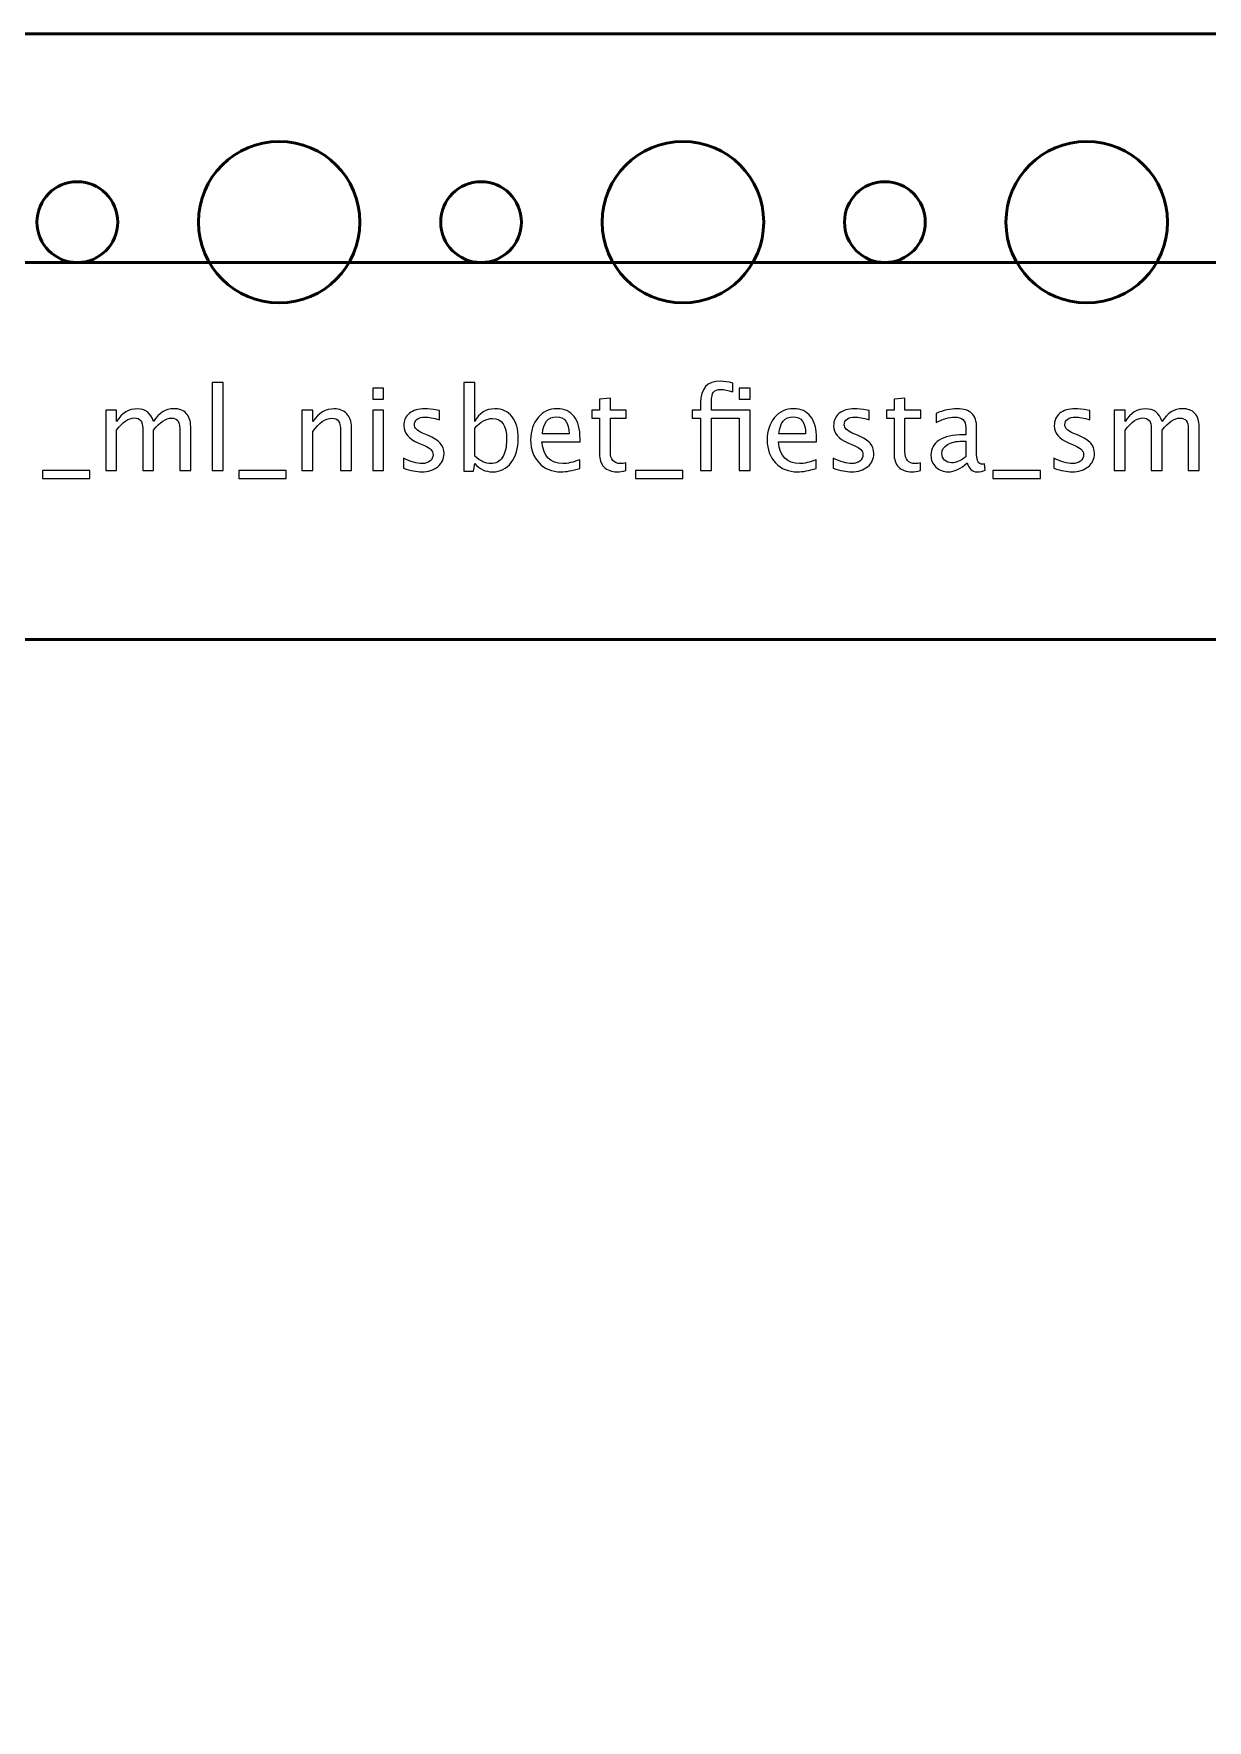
# Model space of a CAD drawing. Header units: centimetres. Extents: x -42 to 63, y -49 to 29.
# Drawn here: x 53.84 to 58.2, y -22.07 to -15.8 of the extents above; entities that cross this region are included whole.
import ezdxf

# ---------------------------------------------------------------- set-up
doc = ezdxf.new("R2010")
doc.units = ezdxf.units.CM
doc.header["$MEASUREMENT"] = 0
doc.layers.add('Layer 1', color=7, linetype='Continuous')

msp = doc.modelspace()

# ---------------------------------------------------------------- linework, layer by layer
at = {"layer": 'Layer 1', "lineweight": 53}
for centre, major_axis in [((54.75001, -16.50001), (0, 0.30001)), ((56.25001, -16.50001), (0, 0.30001)), ((57.75001, -16.50001), (0, 0.30001)), ((54, -16.5), (0, 0.15)), ((55.5, -16.5), (0, 0.15)), ((57, -16.5), (0, 0.15))]:
    msp.add_ellipse(centre, major_axis=major_axis, ratio=1, dxfattribs=at)
msp.add_open_spline([(45.05, -28.7), (45.05, -28.7), (45.05, -16.3), (45.05, -16.3), (45.05, -16.3), (45.05, -16.02386), (45.27386, -15.8), (45.55, -15.8), (45.55, -15.8), (45.55, -15.8), (62.45, -15.8), (62.45, -15.8), (62.45, -15.8), (62.72614, -15.8), (62.95, -16.02386), (62.95, -16.3), (62.95, -16.3), (62.95, -16.3), (62.95, -28.7), (62.95, -28.7), (62.95, -28.7), (62.95, -28.97614), (62.72614, -29.2), (62.45, -29.2), (62.45, -29.2), (62.45, -29.2), (45.55, -29.2), (45.55, -29.2), (45.55, -29.2), (45.27386, -29.2), (45.05, -28.97614), (45.05, -28.7)], degree=3, knots=[0, 0, 0, 0, 0.1111111, 0.1111111, 0.1111111, 0.1111111, 0.2222222, 0.2222222, 0.2222222, 0.2222222, 0.3333333, 0.3333333, 0.3333333, 0.3333333, 0.4444444, 0.4444444, 0.4444444, 0.4444444, 0.5555556, 0.5555556, 0.5555556, 0.5555556, 0.6666667, 0.6666667, 0.6666667, 0.6666667, 0.7777778, 0.7777778, 0.7777778, 0.7777778, 1, 1, 1, 1], dxfattribs=at)
at = {"layer": 'Layer 1', "color": 5, "lineweight": 53}
for points in [[(45.6, -26.35), (45.6, -26.35), (45.6, -18.65), (45.6, -18.65), (45.6, -18.65), (45.6, -17.54544), (46.49543, -16.65), (47.6, -16.65), (47.6, -16.65), (47.6, -16.65), (60.4, -16.65), (60.4, -16.65), (60.4, -16.65), (61.50457, -16.65), (62.4, -17.54544), (62.4, -18.65), (62.4, -18.65), (62.4, -18.65), (62.4, -26.35), (62.4, -26.35), (62.4, -26.35), (62.4, -27.45456), (61.50457, -28.35), (60.4, -28.35), (60.4, -28.35), (60.4, -28.35), (47.6, -28.35), (47.6, -28.35), (47.6, -28.35), (46.49543, -28.35), (45.6, -27.45456), (45.6, -26.35)], [(47, -25.35), (47, -25.35), (47, -19.65), (47, -19.65), (47, -19.65), (47, -18.76635), (47.71635, -18.05), (48.6, -18.05), (48.6, -18.05), (48.6, -18.05), (59.4, -18.05), (59.4, -18.05), (59.4, -18.05), (60.28365, -18.05), (61, -18.76635), (61, -19.65), (61, -19.65), (61, -19.65), (61, -25.35), (61, -25.35), (61, -25.35), (61, -26.23365), (60.28365, -26.95), (59.4, -26.95), (59.4, -26.95), (59.4, -26.95), (48.6, -26.95), (48.6, -26.95), (48.6, -26.95), (47.71635, -26.95), (47, -26.23365), (47, -25.35)]]:
    msp.add_open_spline(points, degree=3, knots=[0, 0, 0, 0, 0.1111111, 0.1111111, 0.1111111, 0.1111111, 0.2222222, 0.2222222, 0.2222222, 0.2222222, 0.3333333, 0.3333333, 0.3333333, 0.3333333, 0.4444444, 0.4444444, 0.4444444, 0.4444444, 0.5555556, 0.5555556, 0.5555556, 0.5555556, 0.6666667, 0.6666667, 0.6666667, 0.6666667, 0.7777778, 0.7777778, 0.7777778, 0.7777778, 1, 1, 1, 1], dxfattribs=at)
at = {"layer": 'Layer 1', "color": 5, "lineweight": 9}
for points, knots in [([(54.50063, -17.42256), (54.50063, -17.42256), (54.50063, -17.09617), (54.50063, -17.09617), (54.50063, -17.09617), (54.50063, -17.09617), (54.54127, -17.09617), (54.54127, -17.09617), (54.54127, -17.09617), (54.54127, -17.09617), (54.54127, -17.42256), (54.54127, -17.42256), (54.54127, -17.42256), (54.54127, -17.42256), (54.50063, -17.42256), (54.50063, -17.42256)], [0, 0, 0, 0, 0.2, 0.2, 0.2, 0.2, 0.4, 0.4, 0.4, 0.4, 0.6, 0.6, 0.6, 0.6, 1, 1, 1, 1]), ([(55.43556, -17.4251), (55.43556, -17.4251), (55.43556, -17.09617), (55.43556, -17.09617), (55.43556, -17.09617), (55.43556, -17.09617), (55.4762, -17.09617), (55.4762, -17.09617), (55.4762, -17.09617), (55.4762, -17.09617), (55.4762, -17.2406), (55.4762, -17.2406), (55.4762, -17.2406), (55.49285, -17.2092), (55.5179, -17.19354), (55.55127, -17.19354), (55.55127, -17.19354), (55.57829, -17.19354), (55.59953, -17.20335), (55.61505, -17.22303), (55.61505, -17.22303), (55.63057, -17.24272), (55.63833, -17.2696), (55.63833, -17.30367), (55.63833, -17.30367), (55.63833, -17.34079), (55.62952, -17.37077), (55.61195, -17.39349), (55.61195, -17.39349), (55.59438, -17.41628), (55.57124, -17.42764), (55.54259, -17.42764), (55.54259, -17.42764), (55.51599, -17.42764), (55.49384, -17.41748), (55.4762, -17.39709), (55.4762, -17.39709), (55.4762, -17.39709), (55.47126, -17.4251), (55.47126, -17.4251), (55.47126, -17.4251), (55.47126, -17.4251), (55.43556, -17.4251), (55.43556, -17.4251)], [0, 0, 0, 0, 0.0833333, 0.0833333, 0.0833333, 0.0833333, 0.1666667, 0.1666667, 0.1666667, 0.1666667, 0.25, 0.25, 0.25, 0.25, 0.3333333, 0.3333333, 0.3333333, 0.3333333, 0.4166667, 0.4166667, 0.4166667, 0.4166667, 0.5, 0.5, 0.5, 0.5, 0.5833333, 0.5833333, 0.5833333, 0.5833333, 0.6666667, 0.6666667, 0.6666667, 0.6666667, 0.75, 0.75, 0.75, 0.75, 0.8333333, 0.8333333, 0.8333333, 0.8333333, 1, 1, 1, 1]), ([(56.31547, -17.42256), (56.31547, -17.42256), (56.31547, -17.22867), (56.31547, -17.22867), (56.31547, -17.22867), (56.31547, -17.22867), (56.28365, -17.22867), (56.28365, -17.22867), (56.28365, -17.22867), (56.28365, -17.22867), (56.28365, -17.1982), (56.28365, -17.1982), (56.28365, -17.1982), (56.28365, -17.1982), (56.31547, -17.1982), (56.31547, -17.1982), (56.31547, -17.1982), (56.31547, -17.1982), (56.31547, -17.17131), (56.31547, -17.17131), (56.31547, -17.17131), (56.31547, -17.11783), (56.33988, -17.09109), (56.38871, -17.09109), (56.38871, -17.09109), (56.40239, -17.09109), (56.41792, -17.09335), (56.43527, -17.09787), (56.43527, -17.09787), (56.43527, -17.09787), (56.43527, -17.13046), (56.43527, -17.13046), (56.43527, -17.13046), (56.41686, -17.12454), (56.40211, -17.12157), (56.39103, -17.12157), (56.39103, -17.12157), (56.37756, -17.12157), (56.36839, -17.12475), (56.36352, -17.13117), (56.36352, -17.13117), (56.35858, -17.13759), (56.35611, -17.14951), (56.35611, -17.16694), (56.35611, -17.16694), (56.35611, -17.16694), (56.35611, -17.1982), (56.35611, -17.1982), (56.35611, -17.1982), (56.35611, -17.1982), (56.49919, -17.1982), (56.49919, -17.1982), (56.49919, -17.1982), (56.49919, -17.1982), (56.49919, -17.42256), (56.49919, -17.42256), (56.49919, -17.42256), (56.49919, -17.42256), (56.45856, -17.42256), (56.45856, -17.42256), (56.45856, -17.42256), (56.45856, -17.42256), (56.45856, -17.22867), (56.45856, -17.22867), (56.45856, -17.22867), (56.45856, -17.22867), (56.35611, -17.22867), (56.35611, -17.22867), (56.35611, -17.22867), (56.35611, -17.22867), (56.35611, -17.42256), (56.35611, -17.42256), (56.35611, -17.42256), (56.35611, -17.42256), (56.31547, -17.42256), (56.31547, -17.42256)], [0, 0, 0, 0, 0.05, 0.05, 0.05, 0.05, 0.1, 0.1, 0.1, 0.1, 0.15, 0.15, 0.15, 0.15, 0.2, 0.2, 0.2, 0.2, 0.25, 0.25, 0.25, 0.25, 0.3, 0.3, 0.3, 0.3, 0.35, 0.35, 0.35, 0.35, 0.4, 0.4, 0.4, 0.4, 0.45, 0.45, 0.45, 0.45, 0.5, 0.5, 0.5, 0.5, 0.55, 0.55, 0.55, 0.55, 0.6, 0.6, 0.6, 0.6, 0.65, 0.65, 0.65, 0.65, 0.7, 0.7, 0.7, 0.7, 0.75, 0.75, 0.75, 0.75, 0.8, 0.8, 0.8, 0.8, 0.85, 0.85, 0.85, 0.85, 0.9, 0.9, 0.9, 0.9, 1, 1, 1, 1]), ([(55.09739, -17.15713), (55.09739, -17.15713), (55.09739, -17.11649), (55.09739, -17.11649), (55.09739, -17.11649), (55.09739, -17.11649), (55.13803, -17.11649), (55.13803, -17.11649), (55.13803, -17.11649), (55.13803, -17.11649), (55.13803, -17.15713), (55.13803, -17.15713), (55.13803, -17.15713), (55.13803, -17.15713), (55.09739, -17.15713), (55.09739, -17.15713)], [0, 0, 0, 0, 0.2, 0.2, 0.2, 0.2, 0.4, 0.4, 0.4, 0.4, 0.6, 0.6, 0.6, 0.6, 1, 1, 1, 1]), ([(56.03818, -17.42249), (56.02562, -17.42595), (56.01468, -17.42764), (56.00544, -17.42764), (56.00544, -17.42764), (55.9847, -17.42764), (55.96854, -17.42171), (55.95697, -17.40986), (55.95697, -17.40986), (55.94533, -17.39801), (55.93954, -17.38157), (55.93954, -17.36047), (55.93954, -17.36047), (55.93954, -17.36047), (55.93954, -17.22867), (55.93954, -17.22867), (55.93954, -17.22867), (55.93954, -17.22867), (55.91146, -17.22867), (55.91146, -17.22867), (55.91146, -17.22867), (55.91146, -17.22867), (55.91146, -17.1982), (55.91146, -17.1982), (55.91146, -17.1982), (55.91146, -17.1982), (55.93954, -17.1982), (55.93954, -17.1982), (55.93954, -17.1982), (55.93954, -17.1982), (55.93954, -17.15763), (55.93954, -17.15763), (55.93954, -17.15763), (55.93954, -17.15763), (55.98018, -17.15375), (55.98018, -17.15375), (55.98018, -17.15375), (55.98018, -17.15375), (55.98018, -17.1982), (55.98018, -17.1982), (55.98018, -17.1982), (55.98018, -17.1982), (56.03903, -17.1982), (56.03903, -17.1982), (56.03903, -17.1982), (56.03903, -17.1982), (56.03903, -17.22867), (56.03903, -17.22867), (56.03903, -17.22867), (56.03903, -17.22867), (55.98018, -17.22867), (55.98018, -17.22867), (55.98018, -17.22867), (55.98018, -17.22867), (55.98018, -17.35313), (55.98018, -17.35313), (55.98018, -17.35313), (55.98018, -17.38248), (55.99295, -17.39716), (56.01842, -17.39716), (56.01842, -17.39716), (56.02386, -17.39716), (56.03042, -17.39624), (56.03818, -17.39448), (56.03818, -17.39448), (56.03818, -17.39448), (56.03818, -17.42249), (56.03818, -17.42249)], [0, 0, 0, 0, 0.0555556, 0.0555556, 0.0555556, 0.0555556, 0.1111111, 0.1111111, 0.1111111, 0.1111111, 0.1666667, 0.1666667, 0.1666667, 0.1666667, 0.2222222, 0.2222222, 0.2222222, 0.2222222, 0.2777778, 0.2777778, 0.2777778, 0.2777778, 0.3333333, 0.3333333, 0.3333333, 0.3333333, 0.3888889, 0.3888889, 0.3888889, 0.3888889, 0.4444444, 0.4444444, 0.4444444, 0.4444444, 0.5, 0.5, 0.5, 0.5, 0.5555556, 0.5555556, 0.5555556, 0.5555556, 0.6111111, 0.6111111, 0.6111111, 0.6111111, 0.6666667, 0.6666667, 0.6666667, 0.6666667, 0.7222222, 0.7222222, 0.7222222, 0.7222222, 0.7777778, 0.7777778, 0.7777778, 0.7777778, 0.8333333, 0.8333333, 0.8333333, 0.8333333, 0.8888889, 0.8888889, 0.8888889, 0.8888889, 1, 1, 1, 1]), ([(56.45856, -17.15713), (56.45856, -17.15713), (56.45856, -17.11649), (56.45856, -17.11649), (56.45856, -17.11649), (56.45856, -17.11649), (56.49919, -17.11649), (56.49919, -17.11649), (56.49919, -17.11649), (56.49919, -17.11649), (56.49919, -17.15713), (56.49919, -17.15713), (56.49919, -17.15713), (56.49919, -17.15713), (56.45856, -17.15713), (56.45856, -17.15713)], [0, 0, 0, 0, 0.2, 0.2, 0.2, 0.2, 0.4, 0.4, 0.4, 0.4, 0.6, 0.6, 0.6, 0.6, 1, 1, 1, 1]), ([(57.13272, -17.42249), (57.12016, -17.42595), (57.10922, -17.42764), (57.09998, -17.42764), (57.09998, -17.42764), (57.07924, -17.42764), (57.06308, -17.42171), (57.05151, -17.40986), (57.05151, -17.40986), (57.03987, -17.39801), (57.03408, -17.38157), (57.03408, -17.36047), (57.03408, -17.36047), (57.03408, -17.36047), (57.03408, -17.22867), (57.03408, -17.22867), (57.03408, -17.22867), (57.03408, -17.22867), (57.006, -17.22867), (57.006, -17.22867), (57.006, -17.22867), (57.006, -17.22867), (57.006, -17.1982), (57.006, -17.1982), (57.006, -17.1982), (57.006, -17.1982), (57.03408, -17.1982), (57.03408, -17.1982), (57.03408, -17.1982), (57.03408, -17.1982), (57.03408, -17.15763), (57.03408, -17.15763), (57.03408, -17.15763), (57.03408, -17.15763), (57.07472, -17.15375), (57.07472, -17.15375), (57.07472, -17.15375), (57.07472, -17.15375), (57.07472, -17.1982), (57.07472, -17.1982), (57.07472, -17.1982), (57.07472, -17.1982), (57.13357, -17.1982), (57.13357, -17.1982), (57.13357, -17.1982), (57.13357, -17.1982), (57.13357, -17.22867), (57.13357, -17.22867), (57.13357, -17.22867), (57.13357, -17.22867), (57.07472, -17.22867), (57.07472, -17.22867), (57.07472, -17.22867), (57.07472, -17.22867), (57.07472, -17.35313), (57.07472, -17.35313), (57.07472, -17.35313), (57.07472, -17.38248), (57.08749, -17.39716), (57.11296, -17.39716), (57.11296, -17.39716), (57.1184, -17.39716), (57.12496, -17.39624), (57.13272, -17.39448), (57.13272, -17.39448), (57.13272, -17.39448), (57.13272, -17.42249), (57.13272, -17.42249)], [0, 0, 0, 0, 0.0555556, 0.0555556, 0.0555556, 0.0555556, 0.1111111, 0.1111111, 0.1111111, 0.1111111, 0.1666667, 0.1666667, 0.1666667, 0.1666667, 0.2222222, 0.2222222, 0.2222222, 0.2222222, 0.2777778, 0.2777778, 0.2777778, 0.2777778, 0.3333333, 0.3333333, 0.3333333, 0.3333333, 0.3888889, 0.3888889, 0.3888889, 0.3888889, 0.4444444, 0.4444444, 0.4444444, 0.4444444, 0.5, 0.5, 0.5, 0.5, 0.5555556, 0.5555556, 0.5555556, 0.5555556, 0.6111111, 0.6111111, 0.6111111, 0.6111111, 0.6666667, 0.6666667, 0.6666667, 0.6666667, 0.7222222, 0.7222222, 0.7222222, 0.7222222, 0.7777778, 0.7777778, 0.7777778, 0.7777778, 0.8333333, 0.8333333, 0.8333333, 0.8333333, 0.8888889, 0.8888889, 0.8888889, 0.8888889, 1, 1, 1, 1]), ([(54.10538, -17.42256), (54.10538, -17.42256), (54.10538, -17.1982), (54.10538, -17.1982), (54.10538, -17.1982), (54.10538, -17.1982), (54.14602, -17.1982), (54.14602, -17.1982), (54.14602, -17.1982), (54.14602, -17.1982), (54.14602, -17.2406), (54.14602, -17.2406), (54.14602, -17.2406), (54.16585, -17.2092), (54.19125, -17.19354), (54.22236, -17.19354), (54.22236, -17.19354), (54.25235, -17.19354), (54.27274, -17.2092), (54.2836, -17.2406), (54.2836, -17.2406), (54.30286, -17.20892), (54.32798, -17.19312), (54.35881, -17.19312), (54.35881, -17.19312), (54.3785, -17.19312), (54.39381, -17.1989), (54.40474, -17.21054), (54.40474, -17.21054), (54.41568, -17.22218), (54.42118, -17.23848), (54.42118, -17.25944), (54.42118, -17.25944), (54.42118, -17.25944), (54.42118, -17.42256), (54.42118, -17.42256), (54.42118, -17.42256), (54.42118, -17.42256), (54.38054, -17.42256), (54.38054, -17.42256), (54.38054, -17.42256), (54.38054, -17.42256), (54.38054, -17.26614), (54.38054, -17.26614), (54.38054, -17.26614), (54.38054, -17.2406), (54.37038, -17.22783), (54.35006, -17.22783), (54.35006, -17.22783), (54.32897, -17.22783), (54.30681, -17.24272), (54.2836, -17.27256), (54.2836, -17.27256), (54.2836, -17.27256), (54.2836, -17.42256), (54.2836, -17.42256), (54.2836, -17.42256), (54.2836, -17.42256), (54.24296, -17.42256), (54.24296, -17.42256), (54.24296, -17.42256), (54.24296, -17.42256), (54.24296, -17.266), (54.24296, -17.266), (54.24296, -17.266), (54.24296, -17.24025), (54.23266, -17.2274), (54.21199, -17.2274), (54.21199, -17.2274), (54.19146, -17.2274), (54.16944, -17.24236), (54.14602, -17.27235), (54.14602, -17.27235), (54.14602, -17.27235), (54.14602, -17.42256), (54.14602, -17.42256), (54.14602, -17.42256), (54.14602, -17.42256), (54.10538, -17.42256), (54.10538, -17.42256)], [0, 0, 0, 0, 0.047619, 0.047619, 0.047619, 0.047619, 0.0952381, 0.0952381, 0.0952381, 0.0952381, 0.1428571, 0.1428571, 0.1428571, 0.1428571, 0.1904762, 0.1904762, 0.1904762, 0.1904762, 0.2380952, 0.2380952, 0.2380952, 0.2380952, 0.2857143, 0.2857143, 0.2857143, 0.2857143, 0.3333333, 0.3333333, 0.3333333, 0.3333333, 0.3809524, 0.3809524, 0.3809524, 0.3809524, 0.4285714, 0.4285714, 0.4285714, 0.4285714, 0.4761905, 0.4761905, 0.4761905, 0.4761905, 0.5238095, 0.5238095, 0.5238095, 0.5238095, 0.5714286, 0.5714286, 0.5714286, 0.5714286, 0.6190476, 0.6190476, 0.6190476, 0.6190476, 0.6666667, 0.6666667, 0.6666667, 0.6666667, 0.7142857, 0.7142857, 0.7142857, 0.7142857, 0.7619048, 0.7619048, 0.7619048, 0.7619048, 0.8095238, 0.8095238, 0.8095238, 0.8095238, 0.8571429, 0.8571429, 0.8571429, 0.8571429, 0.9047619, 0.9047619, 0.9047619, 0.9047619, 1, 1, 1, 1]), ([(54.83464, -17.42256), (54.83464, -17.42256), (54.83464, -17.1982), (54.83464, -17.1982), (54.83464, -17.1982), (54.83464, -17.1982), (54.87528, -17.1982), (54.87528, -17.1982), (54.87528, -17.1982), (54.87528, -17.1982), (54.87528, -17.2406), (54.87528, -17.2406), (54.87528, -17.2406), (54.8968, -17.2092), (54.92319, -17.19354), (54.95437, -17.19354), (54.95437, -17.19354), (54.97399, -17.19354), (54.98958, -17.19968), (55.00108, -17.21202), (55.00108, -17.21202), (55.01258, -17.2243), (55.01836, -17.24088), (55.01836, -17.26162), (55.01836, -17.26162), (55.01836, -17.26162), (55.01836, -17.42256), (55.01836, -17.42256), (55.01836, -17.42256), (55.01836, -17.42256), (54.97773, -17.42256), (54.97773, -17.42256), (54.97773, -17.42256), (54.97773, -17.42256), (54.97773, -17.27489), (54.97773, -17.27489), (54.97773, -17.27489), (54.97773, -17.25824), (54.97526, -17.24638), (54.97039, -17.23933), (54.97039, -17.23933), (54.96545, -17.2322), (54.95733, -17.22867), (54.94598, -17.22867), (54.94598, -17.22867), (54.921, -17.22867), (54.89743, -17.24497), (54.87528, -17.27757), (54.87528, -17.27757), (54.87528, -17.27757), (54.87528, -17.42256), (54.87528, -17.42256), (54.87528, -17.42256), (54.87528, -17.42256), (54.83464, -17.42256), (54.83464, -17.42256)], [0, 0, 0, 0, 0.0666667, 0.0666667, 0.0666667, 0.0666667, 0.1333333, 0.1333333, 0.1333333, 0.1333333, 0.2, 0.2, 0.2, 0.2, 0.2666667, 0.2666667, 0.2666667, 0.2666667, 0.3333333, 0.3333333, 0.3333333, 0.3333333, 0.4, 0.4, 0.4, 0.4, 0.4666667, 0.4666667, 0.4666667, 0.4666667, 0.5333333, 0.5333333, 0.5333333, 0.5333333, 0.6, 0.6, 0.6, 0.6, 0.6666667, 0.6666667, 0.6666667, 0.6666667, 0.7333333, 0.7333333, 0.7333333, 0.7333333, 0.8, 0.8, 0.8, 0.8, 0.8666667, 0.8666667, 0.8666667, 0.8666667, 1, 1, 1, 1]), ([(55.09739, -17.42256), (55.09739, -17.42256), (55.09739, -17.1982), (55.09739, -17.1982), (55.09739, -17.1982), (55.09739, -17.1982), (55.13803, -17.1982), (55.13803, -17.1982), (55.13803, -17.1982), (55.13803, -17.1982), (55.13803, -17.42256), (55.13803, -17.42256), (55.13803, -17.42256), (55.13803, -17.42256), (55.09739, -17.42256), (55.09739, -17.42256)], [0, 0, 0, 0, 0.2, 0.2, 0.2, 0.2, 0.4, 0.4, 0.4, 0.4, 0.6, 0.6, 0.6, 0.6, 1, 1, 1, 1]), ([(55.21169, -17.41452), (55.21169, -17.41452), (55.21169, -17.37726), (55.21169, -17.37726), (55.21169, -17.37726), (55.23829, -17.39053), (55.26136, -17.39716), (55.28104, -17.39716), (55.28104, -17.39716), (55.29275, -17.39716), (55.30249, -17.39399), (55.31018, -17.38764), (55.31018, -17.38764), (55.31787, -17.38136), (55.32175, -17.37345), (55.32175, -17.36393), (55.32175, -17.36393), (55.32175, -17.35003), (55.31096, -17.33853), (55.28937, -17.32943), (55.28937, -17.32943), (55.28937, -17.32943), (55.26559, -17.31934), (55.26559, -17.31934), (55.26559, -17.31934), (55.23052, -17.3048), (55.21296, -17.28378), (55.21296, -17.25647), (55.21296, -17.25647), (55.21296, -17.23693), (55.21987, -17.22155), (55.2337, -17.21033), (55.2337, -17.21033), (55.24753, -17.19911), (55.26651, -17.19354), (55.29057, -17.19354), (55.29057, -17.19354), (55.30306, -17.19354), (55.31858, -17.19523), (55.33699, -17.19869), (55.33699, -17.19869), (55.33699, -17.19869), (55.34546, -17.20031), (55.34546, -17.20031), (55.34546, -17.20031), (55.34546, -17.20031), (55.34546, -17.23418), (55.34546, -17.23418), (55.34546, -17.23418), (55.32281, -17.2274), (55.30475, -17.22402), (55.29127, -17.22402), (55.29127, -17.22402), (55.27942, -17.22402), (55.27004, -17.22663), (55.26291, -17.23178), (55.26291, -17.23178), (55.25585, -17.23693), (55.25233, -17.24384), (55.25233, -17.25252), (55.25233, -17.25252), (55.25233, -17.26473), (55.2622, -17.2751), (55.28203, -17.2835), (55.28203, -17.2835), (55.28203, -17.2835), (55.30157, -17.29175), (55.30157, -17.29175), (55.30157, -17.29175), (55.32373, -17.30106), (55.33939, -17.31094), (55.34856, -17.32131), (55.34856, -17.32131), (55.35781, -17.33169), (55.36239, -17.34467), (55.36239, -17.36019), (55.36239, -17.36019), (55.36239, -17.37987), (55.35463, -17.39603), (55.33904, -17.40866), (55.33904, -17.40866), (55.32352, -17.42129), (55.30362, -17.42764), (55.27942, -17.42764), (55.27942, -17.42764), (55.26079, -17.42764), (55.23829, -17.42327), (55.21169, -17.41452)], [0, 0, 0, 0, 0.0434783, 0.0434783, 0.0434783, 0.0434783, 0.0869565, 0.0869565, 0.0869565, 0.0869565, 0.1304348, 0.1304348, 0.1304348, 0.1304348, 0.173913, 0.173913, 0.173913, 0.173913, 0.2173913, 0.2173913, 0.2173913, 0.2173913, 0.2608696, 0.2608696, 0.2608696, 0.2608696, 0.3043478, 0.3043478, 0.3043478, 0.3043478, 0.3478261, 0.3478261, 0.3478261, 0.3478261, 0.3913043, 0.3913043, 0.3913043, 0.3913043, 0.4347826, 0.4347826, 0.4347826, 0.4347826, 0.4782609, 0.4782609, 0.4782609, 0.4782609, 0.5217391, 0.5217391, 0.5217391, 0.5217391, 0.5652174, 0.5652174, 0.5652174, 0.5652174, 0.6086957, 0.6086957, 0.6086957, 0.6086957, 0.6521739, 0.6521739, 0.6521739, 0.6521739, 0.6956522, 0.6956522, 0.6956522, 0.6956522, 0.7391304, 0.7391304, 0.7391304, 0.7391304, 0.7826087, 0.7826087, 0.7826087, 0.7826087, 0.826087, 0.826087, 0.826087, 0.826087, 0.8695652, 0.8695652, 0.8695652, 0.8695652, 0.9130435, 0.9130435, 0.9130435, 0.9130435, 1, 1, 1, 1]), ([(55.4762, -17.36908), (55.49715, -17.38778), (55.51712, -17.39716), (55.5361, -17.39716), (55.5361, -17.39716), (55.5548, -17.39716), (55.56926, -17.38933), (55.57942, -17.37374), (55.57942, -17.37374), (55.58965, -17.35814), (55.59473, -17.3362), (55.59473, -17.30784), (55.59473, -17.30784), (55.59473, -17.25534), (55.57738, -17.2291), (55.54266, -17.2291), (55.54266, -17.2291), (55.51994, -17.2291), (55.49779, -17.24137), (55.4762, -17.266), (55.4762, -17.266), (55.4762, -17.266), (55.4762, -17.36908), (55.4762, -17.36908)], [0, 0, 0, 0, 0.1428571, 0.1428571, 0.1428571, 0.1428571, 0.2857143, 0.2857143, 0.2857143, 0.2857143, 0.4285714, 0.4285714, 0.4285714, 0.4285714, 0.5714286, 0.5714286, 0.5714286, 0.5714286, 0.7142857, 0.7142857, 0.7142857, 0.7142857, 1, 1, 1, 1]), ([(55.86666, -17.41536), (55.83935, -17.42355), (55.816, -17.42764), (55.79652, -17.42764), (55.79652, -17.42764), (55.76329, -17.42764), (55.73627, -17.41663), (55.71546, -17.39469), (55.71546, -17.39469), (55.69464, -17.37275), (55.6842, -17.34431), (55.6842, -17.30932), (55.6842, -17.30932), (55.6842, -17.27538), (55.69337, -17.24751), (55.71179, -17.22571), (55.71179, -17.22571), (55.7302, -17.20398), (55.75377, -17.19312), (55.78248, -17.19312), (55.78248, -17.19312), (55.80965, -17.19312), (55.83067, -17.20278), (55.84549, -17.22211), (55.84549, -17.22211), (55.86031, -17.24145), (55.86771, -17.26882), (55.86771, -17.30431), (55.86771, -17.30431), (55.86771, -17.30431), (55.8675, -17.31673), (55.8675, -17.31673), (55.8675, -17.31673), (55.8675, -17.31673), (55.72569, -17.31673), (55.72569, -17.31673), (55.72569, -17.31673), (55.73161, -17.37035), (55.75779, -17.39716), (55.80414, -17.39716), (55.80414, -17.39716), (55.82115, -17.39716), (55.84196, -17.39236), (55.86666, -17.38277), (55.86666, -17.38277), (55.86666, -17.38277), (55.86666, -17.41536), (55.86666, -17.41536)], [0, 0, 0, 0, 0.0769231, 0.0769231, 0.0769231, 0.0769231, 0.1538462, 0.1538462, 0.1538462, 0.1538462, 0.2307692, 0.2307692, 0.2307692, 0.2307692, 0.3076923, 0.3076923, 0.3076923, 0.3076923, 0.3846154, 0.3846154, 0.3846154, 0.3846154, 0.4615385, 0.4615385, 0.4615385, 0.4615385, 0.5384615, 0.5384615, 0.5384615, 0.5384615, 0.6153846, 0.6153846, 0.6153846, 0.6153846, 0.6923077, 0.6923077, 0.6923077, 0.6923077, 0.7692308, 0.7692308, 0.7692308, 0.7692308, 0.8461538, 0.8461538, 0.8461538, 0.8461538, 1, 1, 1, 1]), ([(55.7278, -17.28625), (55.7278, -17.28625), (55.82686, -17.28625), (55.82686, -17.28625), (55.82686, -17.28625), (55.82686, -17.24448), (55.81127, -17.22359), (55.78015, -17.22359), (55.78015, -17.22359), (55.74883, -17.22359), (55.7314, -17.24448), (55.7278, -17.28625)], [0, 0, 0, 0, 0.25, 0.25, 0.25, 0.25, 0.5, 0.5, 0.5, 0.5, 1, 1, 1, 1]), ([(56.74537, -17.41536), (56.71806, -17.42355), (56.69471, -17.42764), (56.67523, -17.42764), (56.67523, -17.42764), (56.642, -17.42764), (56.61498, -17.41663), (56.59417, -17.39469), (56.59417, -17.39469), (56.57335, -17.37275), (56.56291, -17.34431), (56.56291, -17.30932), (56.56291, -17.30932), (56.56291, -17.27538), (56.57208, -17.24751), (56.5905, -17.22571), (56.5905, -17.22571), (56.60891, -17.20398), (56.63248, -17.19312), (56.66119, -17.19312), (56.66119, -17.19312), (56.68836, -17.19312), (56.70938, -17.20278), (56.7242, -17.22211), (56.7242, -17.22211), (56.73902, -17.24145), (56.74642, -17.26882), (56.74642, -17.30431), (56.74642, -17.30431), (56.74642, -17.30431), (56.74621, -17.31673), (56.74621, -17.31673), (56.74621, -17.31673), (56.74621, -17.31673), (56.6044, -17.31673), (56.6044, -17.31673), (56.6044, -17.31673), (56.61032, -17.37035), (56.6365, -17.39716), (56.68285, -17.39716), (56.68285, -17.39716), (56.69986, -17.39716), (56.72067, -17.39236), (56.74537, -17.38277), (56.74537, -17.38277), (56.74537, -17.38277), (56.74537, -17.41536), (56.74537, -17.41536)], [0, 0, 0, 0, 0.0769231, 0.0769231, 0.0769231, 0.0769231, 0.1538462, 0.1538462, 0.1538462, 0.1538462, 0.2307692, 0.2307692, 0.2307692, 0.2307692, 0.3076923, 0.3076923, 0.3076923, 0.3076923, 0.3846154, 0.3846154, 0.3846154, 0.3846154, 0.4615385, 0.4615385, 0.4615385, 0.4615385, 0.5384615, 0.5384615, 0.5384615, 0.5384615, 0.6153846, 0.6153846, 0.6153846, 0.6153846, 0.6923077, 0.6923077, 0.6923077, 0.6923077, 0.7692308, 0.7692308, 0.7692308, 0.7692308, 0.8461538, 0.8461538, 0.8461538, 0.8461538, 1, 1, 1, 1]), ([(56.60651, -17.28625), (56.60651, -17.28625), (56.70557, -17.28625), (56.70557, -17.28625), (56.70557, -17.28625), (56.70557, -17.24448), (56.68998, -17.22359), (56.65886, -17.22359), (56.65886, -17.22359), (56.62754, -17.22359), (56.61011, -17.24448), (56.60651, -17.28625)], [0, 0, 0, 0, 0.25, 0.25, 0.25, 0.25, 0.5, 0.5, 0.5, 0.5, 1, 1, 1, 1]), ([(56.80852, -17.41452), (56.80852, -17.41452), (56.80852, -17.37726), (56.80852, -17.37726), (56.80852, -17.37726), (56.83512, -17.39053), (56.85819, -17.39716), (56.87787, -17.39716), (56.87787, -17.39716), (56.88958, -17.39716), (56.89932, -17.39399), (56.90701, -17.38764), (56.90701, -17.38764), (56.9147, -17.38136), (56.91858, -17.37345), (56.91858, -17.36393), (56.91858, -17.36393), (56.91858, -17.35003), (56.90779, -17.33853), (56.8862, -17.32943), (56.8862, -17.32943), (56.8862, -17.32943), (56.86242, -17.31934), (56.86242, -17.31934), (56.86242, -17.31934), (56.82735, -17.3048), (56.80979, -17.28378), (56.80979, -17.25647), (56.80979, -17.25647), (56.80979, -17.23693), (56.8167, -17.22155), (56.83053, -17.21033), (56.83053, -17.21033), (56.84436, -17.19911), (56.86334, -17.19354), (56.8874, -17.19354), (56.8874, -17.19354), (56.89989, -17.19354), (56.91541, -17.19523), (56.93382, -17.19869), (56.93382, -17.19869), (56.93382, -17.19869), (56.94229, -17.20031), (56.94229, -17.20031), (56.94229, -17.20031), (56.94229, -17.20031), (56.94229, -17.23418), (56.94229, -17.23418), (56.94229, -17.23418), (56.91964, -17.2274), (56.90158, -17.22402), (56.8881, -17.22402), (56.8881, -17.22402), (56.87625, -17.22402), (56.86687, -17.22663), (56.85974, -17.23178), (56.85974, -17.23178), (56.85268, -17.23693), (56.84916, -17.24384), (56.84916, -17.25252), (56.84916, -17.25252), (56.84916, -17.26473), (56.85903, -17.2751), (56.87886, -17.2835), (56.87886, -17.2835), (56.87886, -17.2835), (56.8984, -17.29175), (56.8984, -17.29175), (56.8984, -17.29175), (56.92056, -17.30106), (56.93622, -17.31094), (56.94539, -17.32131), (56.94539, -17.32131), (56.95464, -17.33169), (56.95922, -17.34467), (56.95922, -17.36019), (56.95922, -17.36019), (56.95922, -17.37987), (56.95146, -17.39603), (56.93587, -17.40866), (56.93587, -17.40866), (56.92035, -17.42129), (56.90045, -17.42764), (56.87625, -17.42764), (56.87625, -17.42764), (56.85762, -17.42764), (56.83512, -17.42327), (56.80852, -17.41452)], [0, 0, 0, 0, 0.0434783, 0.0434783, 0.0434783, 0.0434783, 0.0869565, 0.0869565, 0.0869565, 0.0869565, 0.1304348, 0.1304348, 0.1304348, 0.1304348, 0.173913, 0.173913, 0.173913, 0.173913, 0.2173913, 0.2173913, 0.2173913, 0.2173913, 0.2608696, 0.2608696, 0.2608696, 0.2608696, 0.3043478, 0.3043478, 0.3043478, 0.3043478, 0.3478261, 0.3478261, 0.3478261, 0.3478261, 0.3913043, 0.3913043, 0.3913043, 0.3913043, 0.4347826, 0.4347826, 0.4347826, 0.4347826, 0.4782609, 0.4782609, 0.4782609, 0.4782609, 0.5217391, 0.5217391, 0.5217391, 0.5217391, 0.5652174, 0.5652174, 0.5652174, 0.5652174, 0.6086957, 0.6086957, 0.6086957, 0.6086957, 0.6521739, 0.6521739, 0.6521739, 0.6521739, 0.6956522, 0.6956522, 0.6956522, 0.6956522, 0.7391304, 0.7391304, 0.7391304, 0.7391304, 0.7826087, 0.7826087, 0.7826087, 0.7826087, 0.826087, 0.826087, 0.826087, 0.826087, 0.8695652, 0.8695652, 0.8695652, 0.8695652, 0.9130435, 0.9130435, 0.9130435, 0.9130435, 1, 1, 1, 1]), ([(57.30636, -17.39399), (57.28195, -17.41642), (57.25845, -17.42764), (57.23587, -17.42764), (57.23587, -17.42764), (57.21732, -17.42764), (57.20187, -17.42185), (57.18966, -17.41021), (57.18966, -17.41021), (57.17738, -17.39857), (57.17125, -17.3839), (57.17125, -17.36619), (57.17125, -17.36619), (57.17125, -17.3417), (57.18155, -17.32287), (57.20215, -17.30974), (57.20215, -17.30974), (57.22275, -17.29662), (57.25231, -17.29006), (57.29084, -17.29006), (57.29084, -17.29006), (57.29084, -17.29006), (57.30036, -17.29006), (57.30036, -17.29006), (57.30036, -17.29006), (57.30036, -17.29006), (57.30036, -17.26304), (57.30036, -17.26304), (57.30036, -17.26304), (57.30036, -17.237), (57.28682, -17.22402), (57.25965, -17.22402), (57.25965, -17.22402), (57.23863, -17.22402), (57.21563, -17.23065), (57.19072, -17.24391), (57.19072, -17.24391), (57.19072, -17.24391), (57.19072, -17.21047), (57.19072, -17.21047), (57.19072, -17.21047), (57.2181, -17.19918), (57.24392, -17.19354), (57.26812, -17.19354), (57.26812, -17.19354), (57.29302, -17.19354), (57.31144, -17.19918), (57.32322, -17.21054), (57.32322, -17.21054), (57.33508, -17.2219), (57.341, -17.2394), (57.341, -17.26304), (57.341, -17.26304), (57.341, -17.26304), (57.341, -17.36442), (57.341, -17.36442), (57.341, -17.36442), (57.341, -17.38764), (57.34813, -17.39928), (57.36245, -17.39928), (57.36245, -17.39928), (57.36421, -17.39928), (57.36682, -17.39899), (57.37028, -17.39843), (57.37028, -17.39843), (57.37028, -17.39843), (57.37317, -17.42101), (57.37317, -17.42101), (57.37317, -17.42101), (57.36393, -17.42545), (57.35377, -17.42764), (57.34262, -17.42764), (57.34262, -17.42764), (57.32365, -17.42764), (57.31158, -17.41642), (57.30636, -17.39399)], [0, 0, 0, 0, 0.05, 0.05, 0.05, 0.05, 0.1, 0.1, 0.1, 0.1, 0.15, 0.15, 0.15, 0.15, 0.2, 0.2, 0.2, 0.2, 0.25, 0.25, 0.25, 0.25, 0.3, 0.3, 0.3, 0.3, 0.35, 0.35, 0.35, 0.35, 0.4, 0.4, 0.4, 0.4, 0.45, 0.45, 0.45, 0.45, 0.5, 0.5, 0.5, 0.5, 0.55, 0.55, 0.55, 0.55, 0.6, 0.6, 0.6, 0.6, 0.65, 0.65, 0.65, 0.65, 0.7, 0.7, 0.7, 0.7, 0.75, 0.75, 0.75, 0.75, 0.8, 0.8, 0.8, 0.8, 0.85, 0.85, 0.85, 0.85, 0.9, 0.9, 0.9, 0.9, 1, 1, 1, 1]), ([(57.6281, -17.41452), (57.6281, -17.41452), (57.6281, -17.37726), (57.6281, -17.37726), (57.6281, -17.37726), (57.6547, -17.39053), (57.67777, -17.39716), (57.69745, -17.39716), (57.69745, -17.39716), (57.70916, -17.39716), (57.7189, -17.39399), (57.72659, -17.38764), (57.72659, -17.38764), (57.73428, -17.38136), (57.73816, -17.37345), (57.73816, -17.36393), (57.73816, -17.36393), (57.73816, -17.35003), (57.72737, -17.33853), (57.70578, -17.32943), (57.70578, -17.32943), (57.70578, -17.32943), (57.682, -17.31934), (57.682, -17.31934), (57.682, -17.31934), (57.64693, -17.3048), (57.62937, -17.28378), (57.62937, -17.25647), (57.62937, -17.25647), (57.62937, -17.23693), (57.63628, -17.22155), (57.65011, -17.21033), (57.65011, -17.21033), (57.66394, -17.19911), (57.68292, -17.19354), (57.70698, -17.19354), (57.70698, -17.19354), (57.71947, -17.19354), (57.73499, -17.19523), (57.7534, -17.19869), (57.7534, -17.19869), (57.7534, -17.19869), (57.76187, -17.20031), (57.76187, -17.20031), (57.76187, -17.20031), (57.76187, -17.20031), (57.76187, -17.23418), (57.76187, -17.23418), (57.76187, -17.23418), (57.73922, -17.2274), (57.72116, -17.22402), (57.70768, -17.22402), (57.70768, -17.22402), (57.69583, -17.22402), (57.68645, -17.22663), (57.67932, -17.23178), (57.67932, -17.23178), (57.67226, -17.23693), (57.66874, -17.24384), (57.66874, -17.25252), (57.66874, -17.25252), (57.66874, -17.26473), (57.67861, -17.2751), (57.69844, -17.2835), (57.69844, -17.2835), (57.69844, -17.2835), (57.71798, -17.29175), (57.71798, -17.29175), (57.71798, -17.29175), (57.74014, -17.30106), (57.7558, -17.31094), (57.76497, -17.32131), (57.76497, -17.32131), (57.77422, -17.33169), (57.7788, -17.34467), (57.7788, -17.36019), (57.7788, -17.36019), (57.7788, -17.37987), (57.77104, -17.39603), (57.75545, -17.40866), (57.75545, -17.40866), (57.73993, -17.42129), (57.72003, -17.42764), (57.69583, -17.42764), (57.69583, -17.42764), (57.6772, -17.42764), (57.6547, -17.42327), (57.6281, -17.41452)], [0, 0, 0, 0, 0.0434783, 0.0434783, 0.0434783, 0.0434783, 0.0869565, 0.0869565, 0.0869565, 0.0869565, 0.1304348, 0.1304348, 0.1304348, 0.1304348, 0.173913, 0.173913, 0.173913, 0.173913, 0.2173913, 0.2173913, 0.2173913, 0.2173913, 0.2608696, 0.2608696, 0.2608696, 0.2608696, 0.3043478, 0.3043478, 0.3043478, 0.3043478, 0.3478261, 0.3478261, 0.3478261, 0.3478261, 0.3913043, 0.3913043, 0.3913043, 0.3913043, 0.4347826, 0.4347826, 0.4347826, 0.4347826, 0.4782609, 0.4782609, 0.4782609, 0.4782609, 0.5217391, 0.5217391, 0.5217391, 0.5217391, 0.5652174, 0.5652174, 0.5652174, 0.5652174, 0.6086957, 0.6086957, 0.6086957, 0.6086957, 0.6521739, 0.6521739, 0.6521739, 0.6521739, 0.6956522, 0.6956522, 0.6956522, 0.6956522, 0.7391304, 0.7391304, 0.7391304, 0.7391304, 0.7826087, 0.7826087, 0.7826087, 0.7826087, 0.826087, 0.826087, 0.826087, 0.826087, 0.8695652, 0.8695652, 0.8695652, 0.8695652, 0.9130435, 0.9130435, 0.9130435, 0.9130435, 1, 1, 1, 1]), ([(57.85197, -17.42256), (57.85197, -17.42256), (57.85197, -17.1982), (57.85197, -17.1982), (57.85197, -17.1982), (57.85197, -17.1982), (57.89261, -17.1982), (57.89261, -17.1982), (57.89261, -17.1982), (57.89261, -17.1982), (57.89261, -17.2406), (57.89261, -17.2406), (57.89261, -17.2406), (57.91244, -17.2092), (57.93784, -17.19354), (57.96895, -17.19354), (57.96895, -17.19354), (57.99894, -17.19354), (58.01933, -17.2092), (58.03019, -17.2406), (58.03019, -17.2406), (58.04945, -17.20892), (58.07457, -17.19312), (58.1054, -17.19312), (58.1054, -17.19312), (58.12509, -17.19312), (58.1404, -17.1989), (58.15133, -17.21054), (58.15133, -17.21054), (58.16227, -17.22218), (58.16777, -17.23848), (58.16777, -17.25944), (58.16777, -17.25944), (58.16777, -17.25944), (58.16777, -17.42256), (58.16777, -17.42256), (58.16777, -17.42256), (58.16777, -17.42256), (58.12713, -17.42256), (58.12713, -17.42256), (58.12713, -17.42256), (58.12713, -17.42256), (58.12713, -17.26614), (58.12713, -17.26614), (58.12713, -17.26614), (58.12713, -17.2406), (58.11697, -17.22783), (58.09665, -17.22783), (58.09665, -17.22783), (58.07556, -17.22783), (58.0534, -17.24272), (58.03019, -17.27256), (58.03019, -17.27256), (58.03019, -17.27256), (58.03019, -17.42256), (58.03019, -17.42256), (58.03019, -17.42256), (58.03019, -17.42256), (57.98955, -17.42256), (57.98955, -17.42256), (57.98955, -17.42256), (57.98955, -17.42256), (57.98955, -17.266), (57.98955, -17.266), (57.98955, -17.266), (57.98955, -17.24025), (57.97925, -17.2274), (57.95858, -17.2274), (57.95858, -17.2274), (57.93805, -17.2274), (57.91603, -17.24236), (57.89261, -17.27235), (57.89261, -17.27235), (57.89261, -17.27235), (57.89261, -17.42256), (57.89261, -17.42256), (57.89261, -17.42256), (57.89261, -17.42256), (57.85197, -17.42256), (57.85197, -17.42256)], [0, 0, 0, 0, 0.047619, 0.047619, 0.047619, 0.047619, 0.0952381, 0.0952381, 0.0952381, 0.0952381, 0.1428571, 0.1428571, 0.1428571, 0.1428571, 0.1904762, 0.1904762, 0.1904762, 0.1904762, 0.2380952, 0.2380952, 0.2380952, 0.2380952, 0.2857143, 0.2857143, 0.2857143, 0.2857143, 0.3333333, 0.3333333, 0.3333333, 0.3333333, 0.3809524, 0.3809524, 0.3809524, 0.3809524, 0.4285714, 0.4285714, 0.4285714, 0.4285714, 0.4761905, 0.4761905, 0.4761905, 0.4761905, 0.5238095, 0.5238095, 0.5238095, 0.5238095, 0.5714286, 0.5714286, 0.5714286, 0.5714286, 0.6190476, 0.6190476, 0.6190476, 0.6190476, 0.6666667, 0.6666667, 0.6666667, 0.6666667, 0.7142857, 0.7142857, 0.7142857, 0.7142857, 0.7619048, 0.7619048, 0.7619048, 0.7619048, 0.8095238, 0.8095238, 0.8095238, 0.8095238, 0.8571429, 0.8571429, 0.8571429, 0.8571429, 0.9047619, 0.9047619, 0.9047619, 0.9047619, 1, 1, 1, 1]), ([(57.30036, -17.37183), (57.30036, -17.37183), (57.30036, -17.31419), (57.30036, -17.31419), (57.30036, -17.31419), (57.30036, -17.31419), (57.28731, -17.31376), (57.28731, -17.31376), (57.28731, -17.31376), (57.26473, -17.31376), (57.24653, -17.31793), (57.23263, -17.32625), (57.23263, -17.32625), (57.2188, -17.33465), (57.21189, -17.34573), (57.21189, -17.35955), (57.21189, -17.35955), (57.21189, -17.36922), (57.21534, -17.3774), (57.22219, -17.38411), (57.22219, -17.38411), (57.2291, -17.39081), (57.2375, -17.3942), (57.24745, -17.3942), (57.24745, -17.3942), (57.26438, -17.3942), (57.28202, -17.38672), (57.30036, -17.37183)], [0, 0, 0, 0, 0.125, 0.125, 0.125, 0.125, 0.25, 0.25, 0.25, 0.25, 0.375, 0.375, 0.375, 0.375, 0.5, 0.5, 0.5, 0.5, 0.625, 0.625, 0.625, 0.625, 0.75, 0.75, 0.75, 0.75, 1, 1, 1, 1]), ([(53.87085, -17.45304), (53.87085, -17.45304), (53.87085, -17.42256), (53.87085, -17.42256), (53.87085, -17.42256), (53.87085, -17.42256), (54.04696, -17.42256), (54.04696, -17.42256), (54.04696, -17.42256), (54.04696, -17.42256), (54.04696, -17.45304), (54.04696, -17.45304), (54.04696, -17.45304), (54.04696, -17.45304), (53.87085, -17.45304), (53.87085, -17.45304)], [0, 0, 0, 0, 0.2, 0.2, 0.2, 0.2, 0.4, 0.4, 0.4, 0.4, 0.6, 0.6, 0.6, 0.6, 1, 1, 1, 1]), ([(54.60011, -17.45304), (54.60011, -17.45304), (54.60011, -17.42256), (54.60011, -17.42256), (54.60011, -17.42256), (54.60011, -17.42256), (54.77622, -17.42256), (54.77622, -17.42256), (54.77622, -17.42256), (54.77622, -17.42256), (54.77622, -17.45304), (54.77622, -17.45304), (54.77622, -17.45304), (54.77622, -17.45304), (54.60011, -17.45304), (54.60011, -17.45304)], [0, 0, 0, 0, 0.2, 0.2, 0.2, 0.2, 0.4, 0.4, 0.4, 0.4, 0.6, 0.6, 0.6, 0.6, 1, 1, 1, 1]), ([(56.07332, -17.45304), (56.07332, -17.45304), (56.07332, -17.42256), (56.07332, -17.42256), (56.07332, -17.42256), (56.07332, -17.42256), (56.24943, -17.42256), (56.24943, -17.42256), (56.24943, -17.42256), (56.24943, -17.42256), (56.24943, -17.45304), (56.24943, -17.45304), (56.24943, -17.45304), (56.24943, -17.45304), (56.07332, -17.45304), (56.07332, -17.45304)], [0, 0, 0, 0, 0.2, 0.2, 0.2, 0.2, 0.4, 0.4, 0.4, 0.4, 0.6, 0.6, 0.6, 0.6, 1, 1, 1, 1]), ([(57.40161, -17.45304), (57.40161, -17.45304), (57.40161, -17.42256), (57.40161, -17.42256), (57.40161, -17.42256), (57.40161, -17.42256), (57.57772, -17.42256), (57.57772, -17.42256), (57.57772, -17.42256), (57.57772, -17.42256), (57.57772, -17.45304), (57.57772, -17.45304), (57.57772, -17.45304), (57.57772, -17.45304), (57.40161, -17.45304), (57.40161, -17.45304)], [0, 0, 0, 0, 0.2, 0.2, 0.2, 0.2, 0.4, 0.4, 0.4, 0.4, 0.6, 0.6, 0.6, 0.6, 1, 1, 1, 1])]:
    msp.add_open_spline(points, degree=3, knots=knots, dxfattribs=at)

doc.saveas('drawing.dxf')
